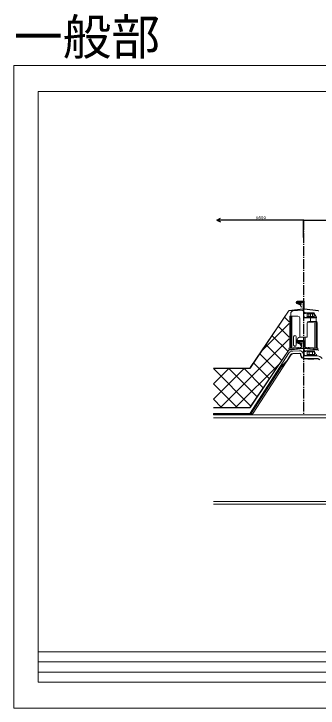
# Model space of a CAD drawing. Units: millimetres at full size, sheet at 1:3; details may follow other scales. Extents: x -1262 to 1258, y -891 to 1034.
# Drawn here: x -1262 to -419, y -891 to 1034 of the extents above; entities that cross this region are included whole.
import ezdxf
from ezdxf.enums import TextEntityAlignment as Align

# ---------------------------------------------------------------- set-up
doc = ezdxf.new("R2010")
doc.units = ezdxf.units.MM
doc.header["$LTSCALE"] = 3
doc.linetypes.add('CHAIN2', pattern=[12, 9, -1, 1, -1])
for name, color, linetype, lineweight in [('0-0_補助1', 4, 'Continuous', 5), ('0-4_寸法線1', 5, 'Continuous', 25), ('0-B_屋根1', 6, 'Continuous', 20), ('2-1_裏貼1', 2, 'Continuous', 18), ('2-A_タイトフレーム', 3, 'Continuous', 9), ('2-C_断熱金具', 7, 'Continuous', 5), ('3-0_吊子', 7, 'Continuous', 5), ('4-2_H鋼1', 2, 'Continuous', 18), ('5-B_枠2', 4, 'Continuous', 5)]:
    doc.layers.add(name, color=color, linetype=linetype, lineweight=lineweight)
doc.layers.add('D-C_補助線1', color=4, linetype='Continuous')
doc.styles.add('ＭＳ ゴシック', font='')
doc.styles.get('ＭＳ ゴシック').set_extended_font_data('MS Gothic')

msp = doc.modelspace()

# ---------------------------------------------------------------- linework, layer by layer
at = {"layer": '0-0_補助1'}
for p, q in [((-1194.647, -735), (1191.647, -735)), ((-1194.647, -763), (-320.3, -763)), ((-1194.647, -791), (-320.3, -791)), ((-1194.647, -819), (1191.647, -819)), ((1191.647, -819), (-1194.647, -819))]:
    msp.add_line(p, q, dxfattribs=at)
msp.add_lwpolyline([(1191.647, 819), (-1194.647, 819), (-1194.647, -819)], dxfattribs=at)
at = {"layer": '0-4_寸法線1'}
for p, q in [((-698.821, 462.211), (-688.821, 467.211)), ((-698.821, 462.211), (-688.821, 457.211)), ((-458.821, 462.211), (-698.821, 462.211)), ((-698.821, 462.149), (-698.821, 462.031)), ((-458.821, 414.274), (-458.821, 462.391)), ((-458.821, 462.211), (41.179, 462.211)), ((-458.821, 462.149), (-458.821, 462.031))]:
    msp.add_line(p, q, dxfattribs=at)
at = {"layer": '0-4_寸法線1', "linetype": 'CHAIN2'}
msp.add_line((-458.821, 462.211), (-458.821, -77.789), dxfattribs=at)
at = {"layer": '0-4_寸法線1'}
msp.add_circle((-458.821, 462.211), 1.05, dxfattribs=at)
msp.add_circle((-458.821, 462.211), 1.05, dxfattribs=at)
at = {"layer": '0-B_屋根1'}
for p, q in [((-468.909, 227.606), (-478.458, 231.082)), ((-478.082, 231.797), (-468.635, 228.358)), ((-458.421, 237.011), (-476.621, 237.011)), ((-458.421, 236.211), (-476.621, 236.211)), ((-475.721, 236.211), (-461.221, 236.211)), ((-475.721, 235.411), (-461.221, 235.411)), ((-475.721, 233.475), (-470.721, 233.475)), ((-475.721, 232.675), (-470.721, 232.675)), ((-470.721, 233.475), (-470.721, 232.675)), ((-460.221, 234.411), (-460.221, 216.929)), ((-459.421, 234.411), (-459.421, 216.929)), ((-458.221, 216.929), (-458.221, 236.011)), ((-457.421, 216.929), (-457.421, 236.011)), ((-498.957, 211.376), (-461.102, 215.937)), ((-498.861, 210.581), (-461.102, 215.131)), ((-467.62, 227.427), (-464.836, 221.459)), ((-418.779, 210.581), (-456.637, 215.142)), ((-418.684, 211.375), (-456.541, 215.937)), ((-501.088, 210.071), (-606.631, 53.068)), ((-500.424, 209.625), (-605.967, 52.622)), ((-468.909, 118.606), (-478.458, 122.082)), ((-478.082, 122.797), (-468.635, 119.358)), ((-458.421, 128.011), (-476.621, 128.011)), ((-458.421, 127.211), (-476.621, 127.211)), ((-475.721, 127.211), (-461.221, 127.211)), ((-475.721, 126.411), (-461.221, 126.411)), ((-475.721, 124.475), (-470.721, 124.475)), ((-475.721, 123.675), (-470.721, 123.675)), ((-470.721, 124.475), (-470.721, 123.675)), ((-467.62, 118.427), (-464.836, 112.459)), ((-460.221, 125.411), (-460.221, 107.929)), ((-459.421, 125.411), (-459.421, 107.929)), ((-458.221, 107.929), (-458.221, 127.011)), ((-457.421, 107.929), (-457.421, 127.011)), ((-501.088, 101.071), (-606.631, -55.932)), ((-500.424, 100.625), (-605.967, -56.378)), ((-498.957, 102.376), (-461.102, 106.937)), ((-498.861, 101.581), (-461.102, 106.131)), ((-418.779, 101.581), (-456.637, 106.142)), ((-418.684, 102.375), (-456.541, 106.937)), ((-610.108, 51.211), (-708.821, 51.211)), ((-610.107, 50.411), (-708.821, 50.411)), ((-610.108, -57.789), (-708.821, -57.789)), ((-610.107, -58.589), (-708.821, -58.589))]:
    msp.add_line(p, q, dxfattribs=at)
for points in [[(-468.345, 227.089), (-465.561, 221.121), (-464.836, 221.459)], [(-468.345, 118.089), (-465.561, 112.121), (-464.836, 112.459)]]:
    msp.add_lwpolyline(points, dxfattribs=at)
for centre, radius, start, end in [((-476.621, 233.762), 3.249, 90, 235.57982), ((-476.621, 233.762), 2.449, 90.00009, 233.37631), ((-475.721, 234.443), 1.768, 90, 270), ((-475.721, 234.443), 0.968, 90, 270), ((-461.221, 234.411), 1.8, 0, 90), ((-461.221, 234.411), 1, 0, 90), ((-458.421, 236.011), 1, 0, 90), ((-458.421, 236.011), 0.2, 0, 90), ((-469.251, 226.667), 1, 25, 70), ((-469.251, 226.667), 1.8, 25, 70), ((-461.221, 216.929), 1, 276.86999, 0), ((-461.221, 216.929), 1.8, 276.86999, 0), ((-456.421, 216.929), 1.8, 180, 263.13001), ((-456.421, 216.929), 1, 180, 263.13001), ((-498.598, 208.397), 3, 96.86999, 146.0895), ((-498.598, 208.397), 2.2, 96.86999, 146.0895), ((-419.042, 208.397), 2.2, 33.97654, 83.13001), ((-476.621, 124.762), 3.249, 90, 235.57982), ((-476.621, 124.762), 2.449, 90.00009, 233.37631), ((-475.721, 125.443), 1.768, 90, 270), ((-475.721, 125.443), 0.968, 90, 270), ((-469.251, 117.667), 1, 25, 70), ((-469.251, 117.667), 1.8, 25, 70), ((-461.221, 125.411), 1.8, 0, 90), ((-461.221, 125.411), 1, 0, 90), ((-458.421, 127.011), 1, 0, 90), ((-458.421, 127.011), 0.2, 0, 90), ((-498.598, 99.397), 3, 96.86999, 146.0895), ((-498.598, 99.397), 2.2, 96.86999, 146.0895), ((-461.221, 107.929), 1, 276.86999, 0), ((-461.221, 107.929), 1.8, 276.86999, 0), ((-456.421, 107.929), 1.8, 180, 263.13001), ((-456.421, 107.929), 1, 180, 263.13001), ((-419.042, 99.397), 2.2, 33.97654, 83.13001), ((-610.117, 55.411), 4.2, 270.11492, 326.0895), ((-610.117, 55.411), 5, 270.11492, 326.0895), ((-610.117, -53.589), 4.2, 270.11492, 326.0895), ((-610.117, -53.589), 5, 270.11492, 326.0895)]:
    msp.add_arc(centre, radius, start, end, dxfattribs=at)
at = {"layer": '2-1_裏貼1'}
for p, q in [((-572.709, 101.67), (-498.978, 175.402)), ((-498.963, 179.964), (-511.274, 192.275)), ((-499.103, 137.678), (-528.417, 166.992)), ((-502.867, 99.016), (-545.561, 141.709)), ((-689.389, -57.436), (-499.119, 132.834)), ((-519.884, 73.606), (-562.704, 116.426)), ((-536.9, 48.196), (-579.848, 91.143)), ((-646.177, -56.65), (-527.917, 61.61)), ((-553.916, 22.786), (-596.991, 65.86)), ((-708.821, -34.442), (-623.969, 50.411)), ((-708.821, 7.985), (-666.395, 50.411)), ((-604.966, -53.445), (-708.821, 50.411)), ((-587.949, -28.035), (-666.395, 50.411)), ((-570.933, -2.624), (-623.969, 50.411)), ((-644.222, -56.615), (-708.821, 7.985)), ((-685.891, -57.372), (-708.821, -34.442))]:
    msp.add_line(p, q, dxfattribs=at)
at = {"layer": '2-A_タイトフレーム'}
for p, q in [((-488.895, 99.135), (-469.835, 100.134)), ((-607.345, -72.995), (-501.117, 92.045)), ((-504.743, 73.391), (-495.191, 88.231)), ((-504.509, 72.174), (-494.472, 87.768)), ((-488.526, 92.097), (-469.467, 93.096)), ((-488.481, 91.243), (-469.422, 92.242)), ((-467.765, 90.924), (-467.041, 86.818)), ((-466.923, 91.073), (-466.199, 86.966)), ((-459.983, 92.297), (-459.258, 88.19)), ((-420.905, 85.711), (-456.304, 85.711)), ((-420.905, 78.663), (-456.304, 78.663)), ((-420.905, 77.808), (-456.304, 77.808)), ((-598.653, -73.348), (-507.608, 68.103)), ((-510.489, 66.813), (-519.378, 59.223)), ((-508.906, 66.734), (-518.62, 57.061)), ((-606.118, -72.995), (-525.604, 52.096)), ((-604.028, -74.348), (-522.679, 52.039)), ((-708.821, -77.789), (-708.821, -74.289)), ((-608.549, -74.289), (-708.821, -74.289)), ((-610.323, -75.289), (-708.821, -75.289)), ((-604.959, -76.789), (-606.592, -76.789)), ((-610.334, -77.789), (-708.821, -77.789))]:
    msp.add_line(p, q, dxfattribs=at)
for centre, radius, start, end in [((-488.084, 83.656), 15.5, 93, 147.23277), ((-469.338, 90.647), 9.5, 10, 93), ((-488.084, 83.656), 8.452, 93, 147.23277), ((-488.084, 83.656), 7.597, 93, 147.23277), ((-469.338, 90.647), 2.452, 10, 93), ((-469.338, 90.647), 1.597, 10, 93), ((-456.304, 88.711), 10.903, 190, 270), ((-456.304, 88.711), 10.048, 190, 270), ((-456.304, 88.711), 3, 190, 270), ((-420.905, 70.211), 15.5, 32.76723, 90), ((-420.905, 70.211), 8.452, 32.76723, 90), ((-420.905, 70.211), 7.597, 32.76723, 90), ((-498.275, 34.506), 32.5, 130.49043, 147.23277), ((-529.969, 89.628), 30, 310.49043, 327.23277), ((-531.837, 89.764), 32.5, 314.87755, 327.23277), ((-497.452, 35.802), 30, 134.87755, 147.23277), ((-611.549, -70.289), 5, 270, 327.23277), ((-610.334, -70.289), 7.5, 270, 327.23277), ((-610.323, -70.289), 5, 270, 327.23277), ((-604.959, -69.289), 7.5, 270, 327.23277)]:
    msp.add_arc(centre, radius, start, end, dxfattribs=at)
at = {"layer": '2-C_断熱金具'}
for p, q in [((-497.31, 193.211), (-497.31, 107.632)), ((-491.421, 196.211), (-496.042, 196.211)), ((-494.591, 193.211), (-494.591, 107.846)), ((-494.421, 203.234), (-494.421, 196.211)), ((-474.421, 196.211), (-494.421, 196.211)), ((-491.421, 196.211), (-491.421, 108.096)), ((-461.526, 211.601), (-487.788, 210.225)), ((-459.421, 209.604), (-459.421, 192.711)), ((-469.421, 191.211), (-469.421, 137.211)), ((-469.421, 191.211), (-469.421, 137.211)), ((-428.921, 191.211), (-457.921, 191.211)), ((-449.421, 176.211), (-449.421, 137.211)), ((-424.421, 181.211), (-444.421, 181.211)), ((-424.421, 191.211), (-428.921, 191.211)), ((-427.421, 108.096), (-427.421, 181.211)), ((-427.421, 181.211), (-422.801, 181.211)), ((-424.421, 191.211), (-424.421, 181.211)), ((-424.252, 178.211), (-424.252, 107.846)), ((-421.533, 178.211), (-421.533, 107.632)), ((-469.421, 156.1), (-469.421, 149.858)), ((-486.421, 138.711), (-486.421, 115.711)), ((-479.421, 138.711), (-479.421, 115.711)), ((-469.621, 137.211), (-464.421, 137.211)), ((-449.421, 137.211), (-469.421, 137.211)), ((-454.421, 137.211), (-454.421, 110.909)), ((-476.421, 130.411), (-476.421, 127.204)), ((-475.016, 124.554), (-469.985, 121.147)), ((-464.421, 119.411), (-464.421, 110.909)), ((-499.448, 107.464), (-464.482, 110.216)), ((-499.448, 107.464), (-499.213, 104.473)), ((-499.213, 104.473), (-468.108, 106.921)), ((-473.528, 109.504), (-473.293, 106.513)), ((-419.394, 107.464), (-454.361, 110.216)), ((-419.63, 104.473), (-450.735, 106.921)), ((-445.314, 109.504), (-445.55, 106.513)), ((-419.394, 107.464), (-419.63, 104.473))]:
    msp.add_line(p, q, dxfattribs=at)
for centre, radius, start, end in [((-487.421, 203.234), 7, 93, 180), ((-474.421, 191.211), 5, 0, 90), ((-461.421, 209.604), 2, 0, 92.99998), ((-457.921, 192.711), 1.5, 180, 270), ((-444.421, 176.211), 5, 90, 180), ((-482.921, 138.711), 3.5, 0, 180), ((-469.621, 130.411), 6.8, 90, 180), ((-482.921, 115.711), 3.5, 180, 0), ((-473.221, 127.204), 3.2, 180, 235.893), ((-462.82, 134.325), 15, 241.46876, 263.87188), ((-468.421, 110.909), 4, 274.5, 0), ((-450.421, 110.909), 4, 180, 265.5)]:
    msp.add_arc(centre, radius, start, end, dxfattribs=at)
for centre, start_param, end_param in [((-496.042, 193.211), 3.14159265, 4.71238898), ((-493.323, 193.211), 3.14159265, 4.71238898), ((-425.52, 178.211), 1.57079633, 3.14159265), ((-422.801, 178.211), 1.57079633, 3.14159265)]:
    msp.add_ellipse(centre, major_axis=(0, -3), ratio=0.422618, start_param=start_param, end_param=end_param, dxfattribs=at)
at = {"layer": '3-0_吊子'}
for p, q in [((-474.344, 233.321), (-474.344, 233.411)), ((-473.78, 231.921), (-473.876, 232.035)), ((-473.144, 233.211), (-473.144, 233.03)), ((-472.902, 232.741), (-473.144, 233.03)), ((-472.693, 231.257), (-472.538, 231.221)), ((-464.281, 229.339), (-472.538, 231.221)), ((-461.921, 235.411), (-472.344, 235.411)), ((-472.289, 232.396), (-464.014, 230.509)), ((-461.921, 234.211), (-472.144, 234.211)), ((-459.421, 231.711), (-459.421, 196.411)), ((-458.221, 231.728), (-458.221, 196.411)), ((-464.014, 230.509), (-464.281, 229.339)), ((-459.421, 228.538), (-458.221, 228.538)), ((-458.221, 209.211), (-456.938, 206.645)), ((-458.221, 203.211), (-454.331, 203.211)), ((-456.621, 205.303), (-456.621, 203.211)), ((-453.228, 206.15), (-453.333, 204.159)), ((-453.312, 204.552), (-429.345, 203.296)), ((-453.228, 206.15), (-429.261, 204.893)), ((-449.921, 194.203), (-444.848, 194.703)), ((-449.921, 194.203), (-449.742, 192.382)), ((-447.671, 202.711), (-449.236, 201.808)), ((-449.236, 194.711), (-449.236, 201.808)), ((-449.236, 194.711), (-429.606, 194.711)), ((-447.671, 202.711), (-431.171, 202.711)), ((-444.329, 194.711), (-444.329, 201.808)), ((-434.514, 194.711), (-434.514, 201.808)), ((-431.171, 202.711), (-429.606, 201.808)), ((-429.606, 194.711), (-429.606, 201.808)), ((-429.261, 204.893), (-429.345, 203.296)), ((-424.221, 194.011), (-429.345, 203.296)), ((-429.098, 192.411), (-428.921, 194.203)), ((-425.049, 195.511), (-425.021, 195.511)), ((-424.221, 194.011), (-424.221, 192.411)), ((-423.021, 193.511), (-423.021, 192.411)), ((-454.221, 192.411), (-424.221, 192.411)), ((-454.221, 191.211), (-424.221, 191.211)), ((-429.098, 192.411), (-449.742, 192.411)), ((-446.921, 179.614), (-431.921, 179.614)), ((-430.921, 181.211), (-430.921, 180.614)), ((-473.744, 124.121), (-473.744, 124.211)), ((-473.18, 122.721), (-473.276, 122.835)), ((-472.544, 124.011), (-472.544, 123.83)), ((-472.302, 123.541), (-472.544, 123.83)), ((-472.093, 122.057), (-471.938, 122.021)), ((-463.681, 120.139), (-471.938, 122.021)), ((-461.321, 126.211), (-471.744, 126.211)), ((-471.689, 123.196), (-463.414, 121.309)), ((-461.321, 125.011), (-471.544, 125.011)), ((-463.414, 121.309), (-463.681, 120.139)), ((-458.821, 122.511), (-458.821, 90.911)), ((-458.821, 119.338), (-457.621, 119.338)), ((-457.621, 122.528), (-457.621, 90.911)), ((-457.621, 103.711), (-456.338, 101.145)), ((-457.621, 97.711), (-453.731, 97.711)), ((-456.021, 99.803), (-456.021, 97.711)), ((-452.628, 100.65), (-452.733, 98.659)), ((-452.712, 99.052), (-428.745, 97.796)), ((-452.628, 100.65), (-428.661, 99.393)), ((-447.071, 97.211), (-448.636, 96.308)), ((-448.636, 89.211), (-448.636, 96.308)), ((-447.071, 97.211), (-430.571, 97.211)), ((-443.729, 89.211), (-443.729, 96.308)), ((-433.914, 89.211), (-433.914, 96.308)), ((-430.571, 97.211), (-429.006, 96.308)), ((-429.006, 89.211), (-429.006, 96.308)), ((-428.661, 99.393), (-428.745, 97.796)), ((-423.621, 88.511), (-428.745, 97.796)), ((-453.621, 86.911), (-423.621, 86.911)), ((-453.621, 85.711), (-423.621, 85.711)), ((-449.321, 88.703), (-444.248, 89.203)), ((-449.321, 88.703), (-449.142, 86.882)), ((-428.498, 86.911), (-449.142, 86.911)), ((-448.636, 89.211), (-429.006, 89.211)), ((-447.321, 77.808), (-447.321, 77.211)), ((-430.321, 77.808), (-430.321, 77.211)), ((-428.498, 86.911), (-428.321, 88.703)), ((-424.449, 90.011), (-424.421, 90.011)), ((-423.621, 88.511), (-423.621, 86.911)), ((-422.421, 88.011), (-422.421, 86.911)), ((-446.321, 76.211), (-431.321, 76.211))]:
    msp.add_line(p, q, dxfattribs=at)
at = {"layer": '3-0_吊子', "linetype": 'CHAIN2'}
msp.add_line((-439.421, 179.614), (-439.421, 202.711), dxfattribs=at)
at = {"layer": '3-0_吊子'}
for points in [[(-449.921, 194.203), (-428.921, 194.203), (-433.995, 194.703)], [(-449.321, 88.703), (-428.321, 88.703), (-433.395, 89.203)]]:
    msp.add_lwpolyline(points, dxfattribs=at)
for centre, radius, start, end in [((-472.344, 233.411), 2, 90, 180), ((-472.344, 233.321), 2, 180, 220), ((-472.248, 233.207), 2, 220.00029, 257.15662), ((-472.144, 233.211), 1, 90, 180), ((-472.136, 233.384), 1, 220, 261.15659), ((-461.921, 231.711), 3.7, 0, 90), ((-461.921, 231.711), 2.5, 0, 90), ((-454.221, 196.411), 5.2, 180, 270), ((-454.221, 196.411), 4, 180, 270), ((-459.621, 205.303), 3, 0, 26.56505), ((-454.331, 204.211), 1, 270, 357), ((-446.783, 197.558), 4.907, 59.99994, 120.00006), ((-444.671, 192.911), 1.8, 90, 95.62833), ((-439.421, 188.932), 13.779, 69.13594, 110.86406), ((-432.06, 197.558), 4.907, 59.99994, 120.00006), ((-434.171, 192.911), 1.8, 84.37167, 90), ((-425.021, 193.511), 2, 0, 90), ((-446.921, 180.614), 1, 218.8743, 270), ((-431.921, 180.614), 1, 270, 0), ((-424.221, 192.411), 1.2, 270, 0), ((-471.744, 124.211), 2, 90, 180), ((-471.744, 124.121), 2, 180, 220), ((-471.648, 124.007), 2, 220.00029, 257.15662), ((-471.544, 124.011), 1, 90, 180), ((-471.536, 124.184), 1, 220, 261.15659), ((-461.321, 122.511), 3.7, 0, 90), ((-461.321, 122.511), 2.5, 0, 90), ((-459.021, 99.803), 3, 0, 26.56505), ((-453.731, 98.711), 1, 270, 357), ((-446.183, 92.058), 4.907, 59.99994, 120.00006), ((-438.821, 83.432), 13.779, 69.13594, 110.86406), ((-431.46, 92.058), 4.907, 59.99994, 120.00006), ((-453.621, 90.911), 5.2, 180, 270), ((-453.621, 90.911), 4, 180, 270), ((-446.321, 77.211), 1, 180, 270), ((-444.071, 87.411), 1.8, 90, 95.62833), ((-433.571, 87.411), 1.8, 84.37167, 90), ((-431.321, 77.211), 1, 270, 0), ((-424.421, 88.011), 2, 0, 90), ((-423.621, 86.911), 1.2, 270, 0)]:
    msp.add_arc(centre, radius, start, end, dxfattribs=at)
at = {"layer": '4-2_H鋼1'}
for p, q in [((791.311, -77.789), (-708.821, -77.789)), ((791.311, -85.789), (-708.821, -85.789)), ((791.311, -317.789), (-708.821, -317.789)), ((791.311, -325.789), (-708.821, -325.789))]:
    msp.add_line(p, q, dxfattribs=at)
at = {"layer": '5-B_枠2'}
msp.add_lwpolyline([(-1261.5, 891), (1258.5, 891), (1258.5, -891), (-1261.5, -891)], close=True, dxfattribs=at)

# ---------------------------------------------------------------- texts
at = {"layer": '0-4_寸法線1', "style": 'ＭＳ ゴシック'}
msp.add_text('@500', height=8.798, dxfattribs=at).set_placement((-590.821, 462.211), align=Align.BOTTOM_LEFT)
at = {"layer": 'D-C_補助線1', "style": 'ＭＳ ゴシック'}
msp.add_text('一般部', height=98.97, dxfattribs=at).set_placement((-1261.5, 891), align=Align.BOTTOM_LEFT)

doc.saveas('drawing.dxf')
